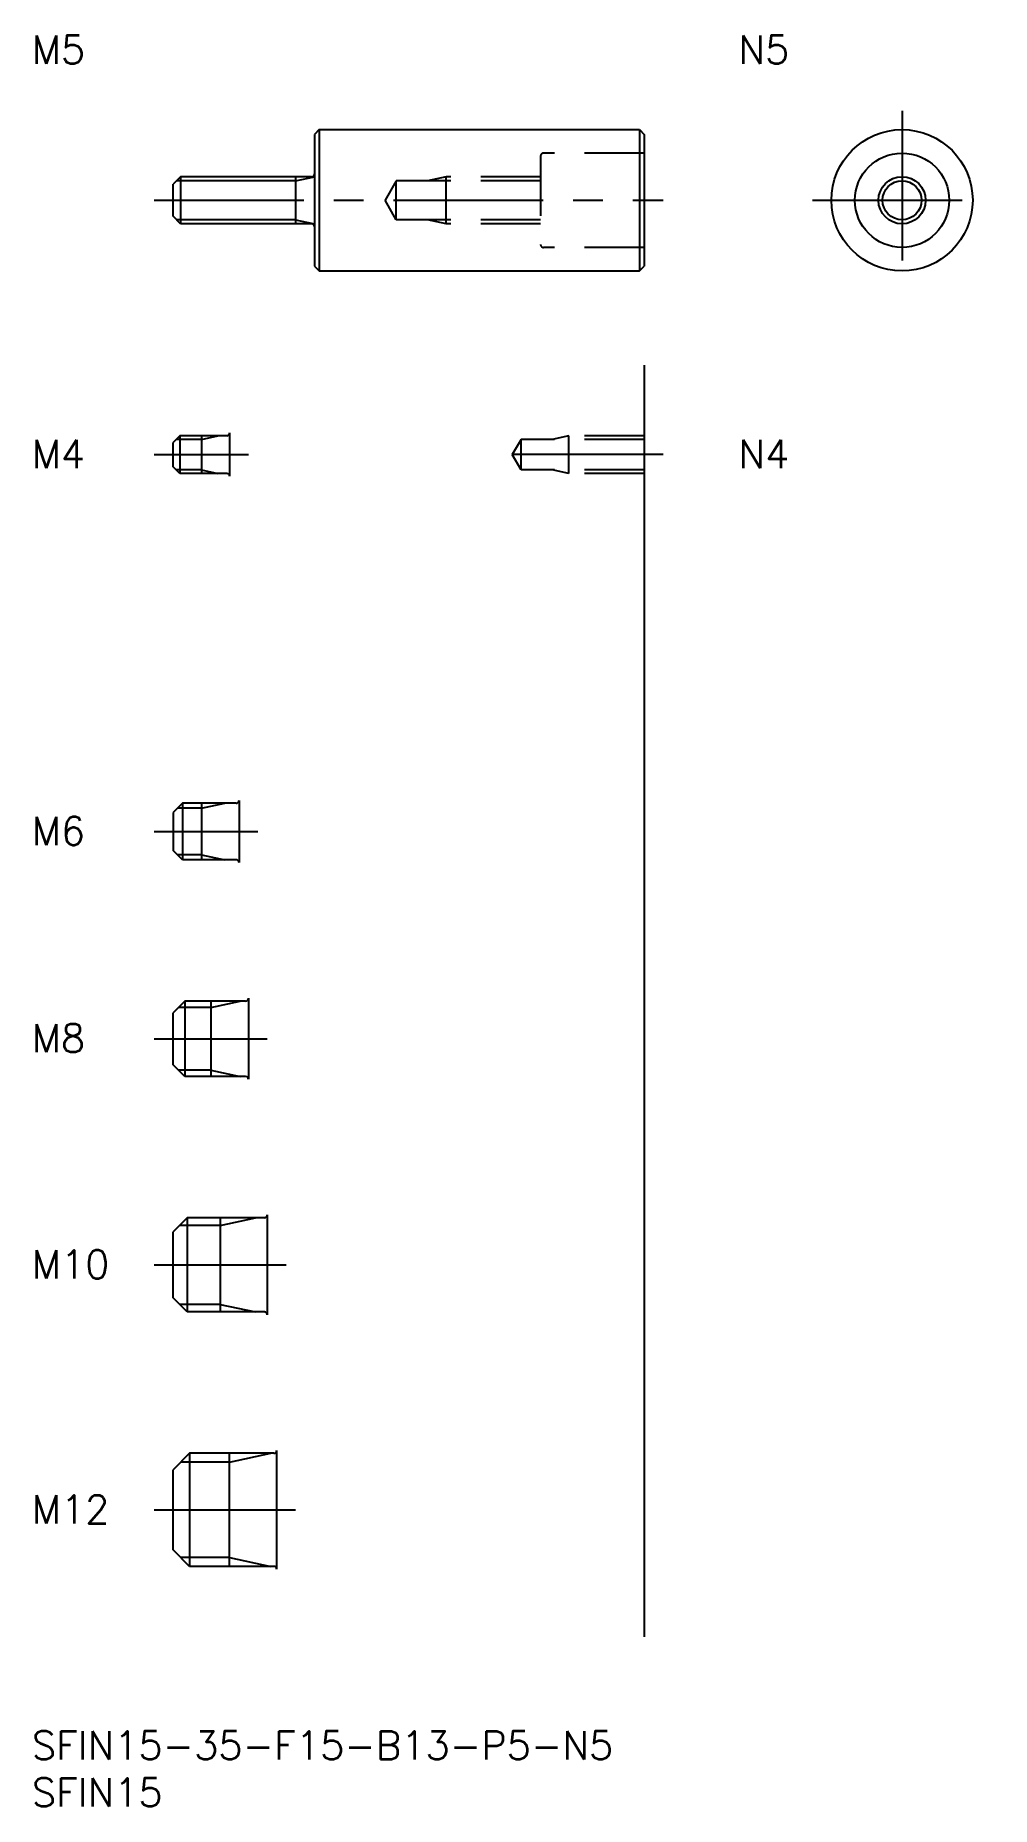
# Model space of a CAD drawing. Extents: x 0 to 102, y -8 to 180.
import ezdxf

# ---------------------------------------------------------------- set-up
doc = ezdxf.new("R2010")
doc.units = 0
doc.header["$LTSCALE"] = 0.5
doc.linetypes.add('CENTER', pattern=[50.8, 31.75, -6.35, 6.35, -6.35])
doc.linetypes.add('DASHED', pattern=[19.05, 12.7, -6.35])
for name, color, linetype in [('MSM_CENTER', 1, 'CENTER'), ('MSM_CONTINUOUS', 7, 'CONTINUOUS'), ('MSM_DASHED', 4, 'DASHED'), ('MSM_NARROW', 5, 'CONTINUOUS'), ('MSM_PART_NUMBER', 7, 'CONTINUOUS')]:
    doc.layers.add(name, color=color, linetype=linetype)
doc.styles.get("Standard").update_dxf_attribs({"font": 'txt.shx', "height": 1, "bigfont": 'bigfont.shx'})

# ---------------------------------------------------------------- blocks, each defined once
blk = doc.blocks.new('*U14')
at = {"layer": 'MSM_PART_NUMBER'}
blk.add_text('SFIN15-35-F15-B13-P5-N5', height=3, dxfattribs=at).set_placement((0, -3))
blk = doc.blocks.new('*U15')
at = {"layer": 'MSM_PART_NUMBER'}
blk.add_text('SFIN15', height=3, dxfattribs=at).set_placement((0, -8))
blk = doc.blocks.new('*U16')
at = {"layer": 'MSM_PART_NUMBER'}
blk.add_text('M12', height=3, dxfattribs=at).set_placement((0, 22.06))
blk = doc.blocks.new('*U17')
at = {"layer": 'MSM_PART_NUMBER'}
blk.add_text('M10', height=3, dxfattribs=at).set_placement((0, 48.06))
blk = doc.blocks.new('*U18')
at = {"layer": 'MSM_PART_NUMBER'}
blk.add_text('M8', height=3, dxfattribs=at).set_placement((0, 72.06))
blk = doc.blocks.new('*U19')
at = {"layer": 'MSM_PART_NUMBER'}
blk.add_text('M6', height=3, dxfattribs=at).set_placement((0, 94.06))
blk = doc.blocks.new('*U20')
at = {"layer": 'MSM_PART_NUMBER'}
blk.add_text('M4', height=3, dxfattribs=at).set_placement((0, 134.06))
blk = doc.blocks.new('*U21')
at = {"layer": 'MSM_PART_NUMBER'}
blk.add_text('M5', height=3, dxfattribs=at).set_placement((0, 177.000001))
blk = doc.blocks.new('*U22')
at = {"layer": 'MSM_PART_NUMBER'}
blk.add_text('N5', height=3, dxfattribs=at).set_placement((75, 177.000001))
blk = doc.blocks.new('*U23')
at = {"layer": 'MSM_PART_NUMBER'}
blk.add_text('N4', height=3, dxfattribs=at).set_placement((75, 134.06))

msp = doc.modelspace()

# ---------------------------------------------------------------- linework, layer by layer
at = {"layer": 'MSM_CENTER'}
for p, q in [((92.37, 172), (92.37, 153)), ((13, 162.5), (67, 162.5)), ((82.87, 162.5), (101.87, 162.5)), ((13, 135.5), (23, 135.5)), ((67, 135.5), (49, 135.5)), ((13, 95.5), (24, 95.5)), ((13, 73.5), (25, 73.5)), ((13, 49.5), (27, 49.5)), ((13, 23.5), (28, 23.5))]:
    msp.add_line(p, q, dxfattribs=at)
at = {"layer": 'MSM_CONTINUOUS'}
for p, q in [((30.5, 170), (30, 169.5)), ((30, 169.5), (30, 155.5)), ((30.5, 170), (30.5, 155)), ((30.5, 170), (64.5, 170)), ((64.5, 170), (64.5, 155)), ((64.5, 170), (65, 169.5)), ((65, 169.5), (65, 155.5)), ((15.8, 165), (15, 164.2)), ((15, 160.8), (15, 164.2)), ((29.7, 165), (15.8, 165)), ((15.8, 165), (15.8, 160)), ((28, 165), (28, 160)), ((15.8, 160), (15, 160.8)), ((29.7, 160), (15.8, 160)), ((30, 155.5), (30.5, 155)), ((30.5, 155), (64.5, 155)), ((64.5, 155), (65, 155.5)), ((65, 145), (65, 10)), ((15.7, 137.5), (15, 136.8)), ((20.7, 137.5), (15.7, 137.5)), ((15.7, 137.5), (15.7, 133.5)), ((18, 137.5), (18, 133.5)), ((21, 137.8), (21, 133.2)), ((15, 134.2), (15, 136.8)), ((15.7, 133.5), (15, 134.2)), ((20.7, 133.5), (15.7, 133.5)), ((16, 98.5), (15, 97.5)), ((21.7, 98.5), (16, 98.5)), ((16, 98.5), (16, 92.5)), ((18, 98.5), (18, 92.5)), ((22, 98.8), (22, 92.2)), ((15, 97.5), (15, 93.5)), ((16, 92.5), (15, 93.5)), ((21.7, 92.5), (16, 92.5)), ((16.25, 77.5), (15, 76.25)), ((22.7, 77.5), (16.25, 77.5)), ((16.25, 77.5), (16.25, 69.5)), ((19, 77.5), (19, 69.5)), ((23, 77.8), (23, 69.2)), ((15, 70.75), (15, 76.25)), ((16.25, 69.5), (15, 70.75)), ((22.7, 69.5), (16.25, 69.5)), ((25, 54.8), (25, 44.2)), ((16.5, 54.5), (15, 53)), ((15, 46), (15, 53)), ((24.7, 54.5), (16.5, 54.5)), ((16.5, 54.5), (16.5, 44.5)), ((20, 54.5), (20, 44.5)), ((16.5, 44.5), (15, 46)), ((24.7, 44.5), (16.5, 44.5)), ((16.75, 29.5), (15, 27.75)), ((25.7, 29.5), (16.75, 29.5)), ((16.75, 29.5), (16.75, 17.5)), ((21, 17.5), (21, 29.5)), ((26, 17.2), (26, 29.8)), ((15, 19.25), (15, 27.75)), ((16.75, 17.5), (15, 19.25)), ((25.7, 17.5), (16.75, 17.5))]:
    msp.add_line(p, q, dxfattribs=at)
for radius in [7.5, 5, 2.07]:
    msp.add_circle((92.37, 162.5), radius, dxfattribs=at)
for centre, start, end in [((29.7, 165.3), 270, 0), ((29.7, 159.7), 0, 90), ((20.7, 137.8), 270, 0), ((20.7, 133.2), 0, 90), ((21.7, 98.8), 270, 0), ((21.7, 92.2), 0, 90), ((22.7, 77.8), 270, 0), ((22.7, 69.2), 0, 90), ((24.7, 54.8), 270, 0), ((24.7, 44.2), 0, 90), ((25.7, 29.8), 270, 0), ((25.7, 17.2), 0, 90)]:
    msp.add_arc(centre, 0.3, start, end, dxfattribs=at)
at = {"layer": 'MSM_DASHED'}
for p, q in [((65, 167.5), (54.3, 167.5)), ((54, 167.2), (54, 157.8)), ((38.69, 164.57), (37.5, 162.5)), ((54, 164.57), (38.69, 164.57)), ((38.69, 160.43), (38.69, 164.57)), ((44, 165), (42, 164.57)), ((54, 165), (44, 165)), ((44, 160), (44, 165)), ((38.69, 160.43), (37.5, 162.5)), ((54, 160.43), (38.69, 160.43)), ((44, 160), (42, 160.43)), ((54, 160), (44, 160)), ((65, 157.5), (54.3, 157.5)), ((57, 137.5), (55.25, 137.12)), ((65, 137.5), (57, 137.5)), ((57, 133.5), (57, 137.5)), ((51.94, 137.12), (51, 135.5)), ((51.94, 133.88), (51, 135.5)), ((65, 137.12), (51.94, 137.12)), ((51.94, 133.88), (51.94, 137.12)), ((65, 133.88), (51.94, 133.88)), ((57, 133.5), (55.25, 133.88)), ((65, 133.5), (57, 133.5))]:
    msp.add_line(p, q, dxfattribs=at)
for centre, start, end in [((54.3, 167.2), 90, 180), ((54.3, 157.8), 180, 270)]:
    msp.add_arc(centre, 0.3, start, end, dxfattribs=at)
at = {"layer": 'MSM_NARROW'}
for p, q in [((28, 164.57), (15.37, 164.57)), ((28, 164.57), (30, 165)), ((28, 160.43), (15.37, 160.43)), ((28, 160.43), (30, 160)), ((18, 137.12), (19.75, 137.5)), ((18, 137.12), (15.32, 137.12)), ((18, 133.88), (15.32, 133.88)), ((18, 133.88), (19.75, 133.5)), ((18, 97.96), (15.46, 97.96)), ((18, 97.96), (20.5, 98.5)), ((18, 93.04), (15.46, 93.04)), ((18, 93.04), (20.5, 92.5)), ((19, 76.82), (22.12, 77.5)), ((19, 76.82), (15.57, 76.82)), ((19, 70.18), (15.57, 70.18)), ((19, 70.18), (22.12, 69.5)), ((20, 53.69), (15.69, 53.69)), ((20, 53.69), (23.75, 54.5)), ((20, 45.31), (15.69, 45.31)), ((20, 45.31), (23.75, 44.5)), ((21, 28.55), (15.8, 28.55)), ((21, 28.55), (25.38, 29.5)), ((21, 18.45), (15.8, 18.45)), ((21, 18.45), (25.38, 17.5))]:
    msp.add_line(p, q, dxfattribs=at)
msp.add_circle((92.37, 162.5), 2.5, dxfattribs=at)

# ---------------------------------------------------------------- block references
at = {"layer": 'MSM_CONTINUOUS'}
for name in ['*U21', '*U22', '*U20', '*U23', '*U19', '*U18', '*U17', '*U16', '*U14', '*U15']:
    msp.add_blockref(name, (0, 0), dxfattribs=at)

doc.saveas('drawing.dxf')
